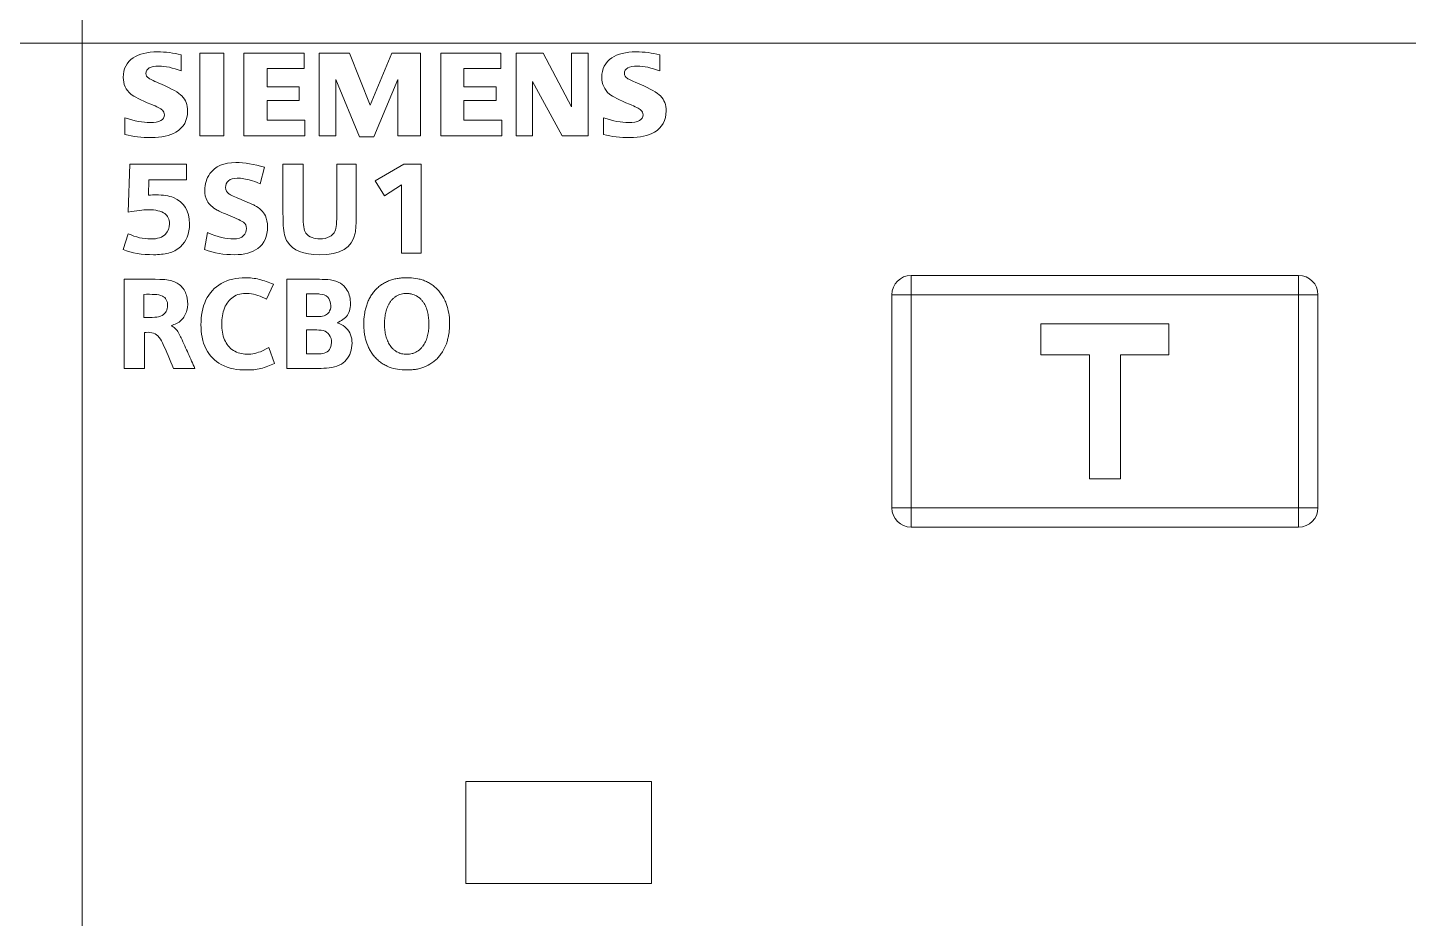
# Model space of a CAD drawing. Header units: millimetres. Extents: x 4137 to 6698, y 1400 to 3585.
# Drawn here: x 4527.56 to 4563.2, y 2820.81 to 2843.81 of the extents above; entities that cross this region are included whole.
import ezdxf

# ---------------------------------------------------------------- set-up
doc = ezdxf.new("R2010")
doc.units = ezdxf.units.MM
doc.layers.add('000-PI-Oprema', color=30, linetype='Continuous', lineweight=5)

msp = doc.modelspace()

# ---------------------------------------------------------------- linework, layer by layer
at = {"layer": '000-PI-Oprema', "color": 0, "linetype": 'ByBlock', "lineweight": 0, "ltscale": 0.25}
for p, q in [((4528.965, 2843.413), (4528.965, 2844.213)), ((4528.97, 2844.213), (4528.97, 2843.413)), ((4528.97, 2843.413), (4493.565, 2843.413)), ((4528.965, 2818.706), (4528.965, 2843.413)), ((4564.37, 2843.413), (4528.965, 2843.413)), ((4528.97, 2799.907), (4528.97, 2843.413)), ((4531.523, 2843.107), (4531.523, 2842.694)), ((4532.002, 2843.151), (4532.622, 2843.151)), ((4532.002, 2841.015), (4532.002, 2843.151)), ((4532.622, 2843.151), (4532.622, 2841.015)), ((4533.142, 2843.151), (4534.696, 2843.151)), ((4533.142, 2841.015), (4533.142, 2843.151)), ((4534.696, 2843.151), (4534.696, 2842.76)), ((4535.089, 2841.015), (4535.089, 2843.151)), ((4535.089, 2843.151), (4535.869, 2843.151)), ((4535.869, 2843.151), (4536.403, 2841.811)), ((4536.403, 2841.811), (4536.958, 2843.151)), ((4536.958, 2843.151), (4537.702, 2843.151)), ((4537.702, 2843.151), (4537.702, 2841.015)), ((4538.224, 2841.015), (4538.224, 2843.151)), ((4538.224, 2843.151), (4539.778, 2843.151)), ((4539.778, 2843.151), (4539.778, 2842.76)), ((4540.168, 2843.151), (4540.868, 2843.151)), ((4540.168, 2841.015), (4540.168, 2843.151)), ((4540.868, 2843.151), (4541.603, 2841.763)), ((4541.603, 2843.151), (4542.031, 2843.151)), ((4541.603, 2841.763), (4541.603, 2843.151)), ((4542.031, 2843.151), (4542.031, 2841.015)), ((4543.876, 2843.107), (4543.876, 2842.694)), ((4533.74, 2842.76), (4533.74, 2842.281)), ((4534.696, 2842.76), (4533.74, 2842.76)), ((4539.778, 2842.76), (4538.822, 2842.76)), ((4538.822, 2842.76), (4538.822, 2842.281)), ((4536.123, 2840.994), (4535.519, 2842.474)), ((4535.519, 2842.474), (4535.519, 2841.015)), ((4537.117, 2842.474), (4536.496, 2840.994)), ((4537.117, 2841.015), (4537.117, 2842.474)), ((4541.356, 2841.015), (4540.596, 2842.424)), ((4540.596, 2842.424), (4540.596, 2841.015)), ((4533.74, 2842.281), (4534.573, 2842.281)), ((4534.573, 2842.281), (4534.573, 2841.929)), ((4538.822, 2842.281), (4539.654, 2842.281)), ((4539.654, 2842.281), (4539.654, 2841.929)), ((4533.74, 2841.929), (4533.74, 2841.426)), ((4534.573, 2841.929), (4533.74, 2841.929)), ((4539.654, 2841.929), (4538.822, 2841.929)), ((4538.822, 2841.929), (4538.822, 2841.426)), ((4530.071, 2841.049), (4530.071, 2841.481)), ((4533.74, 2841.426), (4534.717, 2841.426)), ((4534.717, 2841.426), (4534.717, 2841.015)), ((4538.822, 2841.426), (4539.8, 2841.426)), ((4539.8, 2841.426), (4539.8, 2841.015)), ((4542.424, 2841.049), (4542.424, 2841.481)), ((4532.622, 2841.015), (4532.002, 2841.015)), ((4534.717, 2841.015), (4533.142, 2841.015)), ((4535.519, 2841.015), (4535.089, 2841.015)), ((4536.496, 2840.994), (4536.123, 2840.994)), ((4537.702, 2841.015), (4537.117, 2841.015)), ((4539.8, 2841.015), (4538.224, 2841.015)), ((4540.596, 2841.015), (4540.168, 2841.015)), ((4542.031, 2841.015), (4541.356, 2841.015)), ((4530.157, 2839.047), (4530.201, 2840.289)), ((4530.201, 2840.289), (4531.658, 2840.289)), ((4531.658, 2840.289), (4531.658, 2839.883)), ((4533.67, 2840.205), (4533.566, 2839.782)), ((4534.151, 2839.014), (4534.151, 2840.289)), ((4534.151, 2840.289), (4534.669, 2840.289)), ((4535.541, 2840.289), (4536.042, 2840.289)), ((4536.534, 2839.857), (4537.27, 2840.289)), ((4537.27, 2840.289), (4537.714, 2840.289)), ((4537.714, 2840.289), (4537.714, 2837.988)), ((4530.69, 2839.883), (4530.676, 2839.484)), ((4531.658, 2839.883), (4530.69, 2839.883)), ((4536.768, 2839.472), (4536.534, 2839.857)), ((4537.213, 2839.75), (4536.768, 2839.472)), ((4537.213, 2837.988), (4537.213, 2839.75)), ((4530.027, 2838.081), (4530.157, 2838.488)), ((4532.128, 2838.078), (4532.202, 2838.519)), ((4537.714, 2837.988), (4537.213, 2837.988)), ((4530.055, 2835.012), (4530.055, 2837.312)), ((4534.252, 2835.012), (4534.252, 2837.312)), ((4550.368, 2837.412), (4550.368, 2836.912)), ((4550.368, 2837.412), (4560.37, 2837.412)), ((4560.37, 2837.412), (4560.37, 2836.912)), ((4533.903, 2837.187), (4533.729, 2836.797)), ((4530.561, 2836.328), (4530.561, 2836.924)), ((4534.757, 2836.94), (4534.757, 2836.348)), ((4549.868, 2831.411), (4549.868, 2836.912)), ((4549.868, 2836.912), (4550.368, 2836.912)), ((4560.37, 2836.912), (4550.368, 2836.912)), ((4550.368, 2836.912), (4550.368, 2831.411)), ((4560.37, 2836.912), (4560.869, 2836.912)), ((4560.37, 2831.411), (4560.37, 2836.912)), ((4560.869, 2836.912), (4560.869, 2831.411)), ((4530.574, 2835.94), (4530.574, 2835.012)), ((4534.757, 2836.005), (4534.757, 2835.384)), ((4553.718, 2836.161), (4553.718, 2835.362)), ((4557.019, 2836.161), (4553.718, 2836.161)), ((4557.019, 2835.362), (4557.019, 2836.161)), ((4533.569, 2835.443), (4533.782, 2835.554)), ((4533.782, 2835.554), (4533.933, 2835.14)), ((4553.718, 2835.362), (4554.969, 2835.362)), ((4554.969, 2835.362), (4554.969, 2832.161)), ((4555.769, 2835.362), (4557.019, 2835.362)), ((4555.769, 2832.161), (4555.769, 2835.362)), ((4530.574, 2835.012), (4530.055, 2835.012)), ((4531.877, 2835.012), (4531.324, 2835.012)), ((4535.136, 2835.012), (4534.252, 2835.012)), ((4554.969, 2832.161), (4555.769, 2832.161)), ((4549.868, 2831.411), (4550.368, 2831.411)), ((4550.368, 2831.411), (4560.37, 2831.411)), ((4550.368, 2830.911), (4550.368, 2831.411)), ((4560.869, 2831.411), (4560.37, 2831.411)), ((4560.37, 2831.411), (4560.37, 2830.911)), ((4560.37, 2830.911), (4550.368, 2830.911)), ((4543.667, 2824.344), (4538.867, 2824.344)), ((4538.867, 2824.344), (4538.867, 2821.706)), ((4543.667, 2821.706), (4543.667, 2824.344)), ((4538.867, 2821.706), (4543.667, 2821.706))]:
    msp.add_line(p, q, dxfattribs=at)
for points, knots in [([(4530.224, 2842.097), (4530.093, 2842.207), (4530.027, 2842.351), (4530.027, 2842.528), (4530.027, 2842.748), (4530.113, 2842.916), (4530.285, 2843.031)], [2, 2, 2, 2, 3, 3, 3, 4, 4, 4, 4]), ([(4530.285, 2843.031), (4530.439, 2843.135), (4530.648, 2843.187), (4530.912, 2843.187), (4531.123, 2843.187), (4531.327, 2843.161), (4531.523, 2843.107)], [4, 4, 4, 4, 5, 5, 5, 6, 6, 6, 6]), ([(4542.577, 2842.097), (4542.447, 2842.209), (4542.381, 2842.351), (4542.381, 2842.528), (4542.381, 2842.748), (4542.467, 2842.916), (4542.639, 2843.031)], [2, 2, 2, 2, 3, 3, 3, 4, 4, 4, 4]), ([(4542.639, 2843.031), (4542.793, 2843.135), (4543.002, 2843.187), (4543.265, 2843.187), (4543.476, 2843.187), (4543.68, 2843.161), (4543.876, 2843.107)], [4, 4, 4, 4, 5, 5, 5, 6, 6, 6, 6]), ([(4531.523, 2842.694), (4531.307, 2842.776), (4531.115, 2842.818), (4530.948, 2842.818), (4530.725, 2842.818), (4530.613, 2842.754), (4530.613, 2842.626), (4530.613, 2842.576), (4530.637, 2842.535), (4530.687, 2842.503)], [0, 0, 0, 0, 1, 1, 1, 2, 2, 2, 3, 3, 3, 3]), ([(4543.876, 2842.694), (4543.662, 2842.776), (4543.471, 2842.818), (4543.302, 2842.818), (4543.078, 2842.818), (4542.966, 2842.754), (4542.966, 2842.626), (4542.966, 2842.575), (4542.99, 2842.534), (4543.038, 2842.503)], [0, 0, 0, 0, 1, 1, 1, 2, 2, 2, 3, 3, 3, 3]), ([(4531.544, 2842.048), (4531.642, 2841.95), (4531.69, 2841.821), (4531.69, 2841.66), (4531.69, 2841.414), (4531.588, 2841.231), (4531.384, 2841.111)], [5, 5, 5, 5, 6, 6, 6, 7, 7, 7, 7]), ([(4543.897, 2842.048), (4543.995, 2841.95), (4544.043, 2841.821), (4544.043, 2841.66), (4544.043, 2841.414), (4543.942, 2841.231), (4543.739, 2841.111)], [5, 5, 5, 5, 6, 6, 6, 7, 7, 7, 7]), ([(4530.071, 2841.481), (4530.319, 2841.401), (4530.534, 2841.362), (4530.718, 2841.362), (4530.967, 2841.362), (4531.091, 2841.428), (4531.091, 2841.561), (4531.091, 2841.609), (4531.073, 2841.649), (4531.037, 2841.681)], [0, 0, 0, 0, 1, 1, 1, 2, 2, 2, 3, 3, 3, 3]), ([(4542.424, 2841.481), (4542.673, 2841.401), (4542.889, 2841.362), (4543.071, 2841.362), (4543.32, 2841.362), (4543.445, 2841.428), (4543.445, 2841.561), (4543.445, 2841.609), (4543.427, 2841.649), (4543.391, 2841.681)], [0, 0, 0, 0, 1, 1, 1, 2, 2, 2, 3, 3, 3, 3]), ([(4532.264, 2840.042), (4532.402, 2840.233), (4532.625, 2840.329), (4532.937, 2840.329), (4533.161, 2840.329), (4533.406, 2840.288), (4533.67, 2840.205)], [9, 9, 9, 9, 10, 10, 10, 11, 11, 11, 11]), ([(4534.669, 2840.289), (4534.669, 2839.844), (4534.669, 2839.398), (4534.669, 2838.953), (4534.669, 2838.725), (4534.693, 2838.576), (4534.742, 2838.507)], [0, 0, 0, 0, 1, 1, 1, 2, 2, 2, 2]), ([(4535.524, 2838.672), (4535.535, 2838.745), (4535.541, 2838.839), (4535.541, 2838.953), (4535.541, 2839.398), (4535.541, 2839.844), (4535.541, 2840.289)], [4, 4, 4, 4, 5, 5, 5, 6, 6, 6, 6]), ([(4536.042, 2840.289), (4536.042, 2839.864), (4536.042, 2839.439), (4536.042, 2839.014), (4536.042, 2838.759), (4536.033, 2838.588), (4536.014, 2838.5)], [0, 0, 0, 0, 1, 1, 1, 2, 2, 2, 2]), ([(4532.192, 2839.339), (4532.151, 2839.416), (4532.131, 2839.507), (4532.131, 2839.612), (4532.131, 2839.775), (4532.176, 2839.919), (4532.264, 2840.042)], [7, 7, 7, 7, 8, 8, 8, 9, 9, 9, 9]), ([(4532.747, 2839.859), (4532.694, 2839.812), (4532.667, 2839.753), (4532.667, 2839.682), (4532.667, 2839.615), (4532.696, 2839.562), (4532.754, 2839.523)], [0, 0, 0, 0, 1, 1, 1, 2, 2, 2, 2]), ([(4533.328, 2839.865), (4533.199, 2839.904), (4533.079, 2839.924), (4532.969, 2839.924), (4532.872, 2839.924), (4532.797, 2839.902), (4532.747, 2839.859)], [0, 0, 0, 0, 1, 1, 1, 2, 2, 2, 2]), ([(4530.676, 2839.484), (4530.751, 2839.49), (4530.815, 2839.494), (4530.866, 2839.494), (4531.057, 2839.494), (4531.21, 2839.47), (4531.326, 2839.422)], [0, 0, 0, 0, 1, 1, 1, 2, 2, 2, 2]), ([(4531.099, 2839.01), (4531.009, 2839.076), (4530.865, 2839.109), (4530.669, 2839.109), (4530.536, 2839.109), (4530.366, 2839.088), (4530.157, 2839.047)], [4, 4, 4, 4, 5, 5, 5, 6, 6, 6, 6]), ([(4531.326, 2839.422), (4531.601, 2839.308), (4531.738, 2839.081), (4531.738, 2838.743), (4531.738, 2838.489), (4531.66, 2838.292), (4531.504, 2838.152)], [2, 2, 2, 2, 3, 3, 3, 4, 4, 4, 4]), ([(4531.121, 2838.482), (4531.187, 2838.553), (4531.221, 2838.642), (4531.221, 2838.747), (4531.221, 2838.862), (4531.18, 2838.949), (4531.099, 2839.01)], [2, 2, 2, 2, 3, 3, 3, 4, 4, 4, 4]), ([(4533.134, 2838.441), (4533.183, 2838.492), (4533.208, 2838.554), (4533.208, 2838.628), (4533.208, 2838.695), (4533.183, 2838.748), (4533.133, 2838.785)], [2, 2, 2, 2, 3, 3, 3, 4, 4, 4, 4]), ([(4533.696, 2838.953), (4533.733, 2838.873), (4533.751, 2838.778), (4533.751, 2838.668), (4533.751, 2838.422), (4533.667, 2838.235), (4533.5, 2838.108)], [3, 3, 3, 3, 4, 4, 4, 5, 5, 5, 5]), ([(4530.157, 2838.488), (4530.353, 2838.399), (4530.545, 2838.354), (4530.733, 2838.354), (4530.913, 2838.354), (4531.042, 2838.396), (4531.121, 2838.482)], [0, 0, 0, 0, 1, 1, 1, 2, 2, 2, 2]), ([(4532.202, 2838.519), (4532.465, 2838.409), (4532.689, 2838.354), (4532.872, 2838.354), (4532.99, 2838.354), (4533.078, 2838.383), (4533.134, 2838.441)], [0, 0, 0, 0, 1, 1, 1, 2, 2, 2, 2]), ([(4536.014, 2838.5), (4535.938, 2838.131), (4535.629, 2837.947), (4535.096, 2837.947), (4534.682, 2837.947), (4534.406, 2838.058), (4534.266, 2838.279)], [2, 2, 2, 2, 3, 3, 3, 4, 4, 4, 4]), ([(4534.904, 2838.388), (4534.965, 2838.365), (4535.029, 2838.354), (4535.097, 2838.354), (4535.195, 2838.354), (4535.282, 2838.375), (4535.359, 2838.415)], [1, 1, 1, 1, 2, 2, 2, 3, 3, 3, 3]), ([(4537.956, 2837.199), (4537.972, 2837.189), (4537.988, 2837.178), (4538.004, 2837.167), (4538.019, 2837.156), (4538.034, 2837.144), (4538.049, 2837.132)], [15, 15, 15, 15, 16, 16, 16, 17, 17, 17, 17]), ([(4537.917, 2836.097), (4537.918, 2836.12), (4537.918, 2836.143), (4537.918, 2836.166), (4537.918, 2836.188), (4537.917, 2836.211), (4537.916, 2836.234)], [54, 54, 54, 54, 55, 55, 55, 56, 56, 56, 56]), ([(4536.895, 2835.635), (4536.907, 2835.615), (4536.92, 2835.597), (4536.934, 2835.579), (4536.948, 2835.561), (4536.962, 2835.544), (4536.978, 2835.528)], [30, 30, 30, 30, 31, 31, 31, 32, 32, 32, 32]), ([(4536.556, 2835.269), (4536.53, 2835.297), (4536.504, 2835.326), (4536.481, 2835.356), (4536.457, 2835.387), (4536.435, 2835.418), (4536.415, 2835.451)], [50, 50, 50, 50, 51, 51, 51, 52, 52, 52, 52]), ([(4537.146, 2835.413), (4537.157, 2835.409), (4537.168, 2835.405), (4537.179, 2835.401), (4537.19, 2835.398), (4537.201, 2835.395), (4537.212, 2835.392)], [34, 34, 34, 34, 35, 35, 35, 36, 36, 36, 36]), ([(4537.313, 2835.377), (4537.325, 2835.377), (4537.336, 2835.377), (4537.347, 2835.377), (4537.37, 2835.377), (4537.393, 2835.378), (4537.416, 2835.381)], [38, 38, 38, 38, 39, 39, 39, 40, 40, 40, 40])]:
    msp.add_open_spline(points, degree=3, knots=knots, dxfattribs=at)
for points in [[(4530.687, 2842.503), (4530.727, 2842.476), (4530.836, 2842.425), (4531.013, 2842.349)], [(4531.013, 2842.349), (4531.282, 2842.234), (4531.458, 2842.133), (4531.544, 2842.048)], [(4543.038, 2842.503), (4543.079, 2842.476), (4543.189, 2842.425), (4543.367, 2842.349)], [(4543.367, 2842.349), (4543.635, 2842.234), (4543.812, 2842.133), (4543.897, 2842.048)], [(4530.743, 2841.833), (4530.477, 2841.942), (4530.304, 2842.03), (4530.224, 2842.097)], [(4543.098, 2841.833), (4542.83, 2841.945), (4542.655, 2842.031), (4542.577, 2842.097)], [(4531.037, 2841.681), (4530.996, 2841.72), (4530.898, 2841.77), (4530.743, 2841.833)], [(4543.391, 2841.681), (4543.348, 2841.72), (4543.251, 2841.77), (4543.098, 2841.833)], [(4530.752, 2840.972), (4530.507, 2840.972), (4530.28, 2840.997), (4530.071, 2841.049)], [(4531.384, 2841.111), (4531.226, 2841.019), (4531.016, 2840.972), (4530.752, 2840.972)], [(4543.106, 2840.972), (4542.861, 2840.972), (4542.634, 2840.997), (4542.424, 2841.049)], [(4543.739, 2841.111), (4543.58, 2841.018), (4543.369, 2840.972), (4543.106, 2840.972)], [(4533.566, 2839.782), (4533.453, 2839.825), (4533.373, 2839.852), (4533.328, 2839.865)], [(4532.754, 2839.523), (4532.799, 2839.491), (4532.9, 2839.443), (4533.058, 2839.378)], [(4532.451, 2839.101), (4532.328, 2839.168), (4532.241, 2839.248), (4532.192, 2839.339)], [(4532.784, 2838.953), (4532.616, 2839.022), (4532.505, 2839.071), (4532.451, 2839.101)], [(4533.058, 2839.378), (4533.25, 2839.299), (4533.37, 2839.246), (4533.417, 2839.221)], [(4533.417, 2839.221), (4533.556, 2839.148), (4533.648, 2839.057), (4533.696, 2838.953)], [(4533.133, 2838.785), (4533.083, 2838.823), (4532.967, 2838.878), (4532.784, 2838.953)], [(4534.157, 2838.701), (4534.154, 2838.783), (4534.151, 2838.887), (4534.151, 2839.014)], [(4534.266, 2838.279), (4534.202, 2838.379), (4534.166, 2838.519), (4534.157, 2838.701)], [(4534.742, 2838.507), (4534.777, 2838.454), (4534.831, 2838.415), (4534.904, 2838.388)], [(4535.359, 2838.415), (4535.451, 2838.464), (4535.506, 2838.55), (4535.524, 2838.672)], [(4530.812, 2837.947), (4530.512, 2837.947), (4530.25, 2837.992), (4530.027, 2838.081)], [(4531.504, 2838.152), (4531.413, 2838.07), (4531.31, 2838.016), (4531.198, 2837.99)], [(4532.899, 2837.947), (4532.627, 2837.947), (4532.37, 2837.991), (4532.128, 2838.078)], [(4533.5, 2838.108), (4533.357, 2838), (4533.156, 2837.947), (4532.899, 2837.947)], [(4531.198, 2837.99), (4531.082, 2837.962), (4530.953, 2837.947), (4530.812, 2837.947)], [(4530.055, 2837.312), (4530.359, 2837.316), (4530.662, 2837.32), (4530.97, 2837.31)], [(4530.97, 2837.31), (4531.09, 2837.307), (4531.21, 2837.301), (4531.32, 2837.26)], [(4532.552, 2837.202), (4532.738, 2837.311), (4532.959, 2837.353), (4533.176, 2837.353)], [(4533.176, 2837.353), (4533.298, 2837.352), (4533.419, 2837.339), (4533.536, 2837.311)], [(4533.536, 2837.311), (4533.661, 2837.281), (4533.782, 2837.234), (4533.903, 2837.187)], [(4534.252, 2837.312), (4534.526, 2837.312), (4534.801, 2837.314), (4535.092, 2837.312)], [(4535.092, 2837.312), (4535.284, 2837.311), (4535.484, 2837.309), (4535.638, 2837.209)], [(4536.955, 2837.298), (4536.992, 2837.31), (4537.029, 2837.319), (4537.066, 2837.327)], [(4537.066, 2837.327), (4537.085, 2837.331), (4537.104, 2837.334), (4537.123, 2837.337)], [(4537.123, 2837.337), (4537.142, 2837.34), (4537.161, 2837.342), (4537.181, 2837.345)], [(4537.181, 2837.345), (4537.219, 2837.349), (4537.257, 2837.351), (4537.295, 2837.352)], [(4537.295, 2837.352), (4537.333, 2837.353), (4537.371, 2837.353), (4537.409, 2837.351)], [(4537.409, 2837.351), (4537.485, 2837.349), (4537.561, 2837.341), (4537.636, 2837.325)], [(4537.636, 2837.325), (4537.655, 2837.321), (4537.674, 2837.317), (4537.693, 2837.312)], [(4537.693, 2837.312), (4537.711, 2837.307), (4537.73, 2837.302), (4537.748, 2837.296)], [(4550.368, 2837.412), (4550.092, 2837.412), (4549.868, 2837.188), (4549.868, 2836.912)], [(4560.37, 2837.412), (4560.646, 2837.412), (4560.869, 2837.188), (4560.869, 2836.912)], [(4531.32, 2837.26), (4531.408, 2837.227), (4531.491, 2837.173), (4531.552, 2837.101)], [(4531.552, 2837.101), (4531.617, 2837.023), (4531.659, 2836.927), (4531.679, 2836.827)], [(4532.163, 2836.783), (4532.249, 2836.954), (4532.386, 2837.105), (4532.552, 2837.202)], [(4533.28, 2836.943), (4533.15, 2836.955), (4533.013, 2836.94), (4532.901, 2836.878)], [(4535.638, 2837.209), (4535.696, 2837.172), (4535.747, 2837.121), (4535.786, 2837.063)], [(4535.786, 2837.063), (4535.854, 2836.965), (4535.887, 2836.847), (4535.893, 2836.724)], [(4536.421, 2836.884), (4536.441, 2836.917), (4536.463, 2836.948), (4536.487, 2836.979)], [(4536.487, 2836.979), (4536.499, 2836.994), (4536.511, 2837.009), (4536.524, 2837.023)], [(4536.524, 2837.023), (4536.536, 2837.038), (4536.55, 2837.052), (4536.564, 2837.065)], [(4536.564, 2837.065), (4536.592, 2837.092), (4536.62, 2837.117), (4536.651, 2837.141)], [(4536.651, 2837.141), (4536.681, 2837.164), (4536.713, 2837.185), (4536.746, 2837.205)], [(4536.746, 2837.205), (4536.762, 2837.214), (4536.779, 2837.224), (4536.795, 2837.233)], [(4536.795, 2837.233), (4536.813, 2837.242), (4536.83, 2837.25), (4536.848, 2837.258)], [(4536.848, 2837.258), (4536.883, 2837.274), (4536.919, 2837.287), (4536.955, 2837.298)], [(4537.748, 2837.296), (4537.784, 2837.285), (4537.82, 2837.27), (4537.854, 2837.254)], [(4537.854, 2837.254), (4537.889, 2837.238), (4537.923, 2837.22), (4537.956, 2837.199)], [(4538.049, 2837.132), (4538.079, 2837.108), (4538.107, 2837.082), (4538.134, 2837.054)], [(4538.134, 2837.054), (4538.147, 2837.041), (4538.16, 2837.027), (4538.173, 2837.012)], [(4538.173, 2837.012), (4538.186, 2836.998), (4538.198, 2836.982), (4538.209, 2836.967)], [(4538.209, 2836.967), (4538.257, 2836.906), (4538.296, 2836.84), (4538.329, 2836.771)], [(4530.561, 2836.924), (4530.655, 2836.925), (4530.749, 2836.926), (4530.845, 2836.92)], [(4530.845, 2836.92), (4530.913, 2836.916), (4530.981, 2836.909), (4531.041, 2836.877)], [(4531.041, 2836.877), (4531.081, 2836.857), (4531.117, 2836.825), (4531.139, 2836.786)], [(4531.139, 2836.786), (4531.165, 2836.742), (4531.173, 2836.689), (4531.173, 2836.636)], [(4531.173, 2836.636), (4531.172, 2836.582), (4531.164, 2836.529), (4531.139, 2836.483)], [(4531.679, 2836.827), (4531.7, 2836.721), (4531.696, 2836.612), (4531.667, 2836.506)], [(4532.034, 2836.138), (4532.034, 2836.362), (4532.065, 2836.586), (4532.163, 2836.783)], [(4532.662, 2836.615), (4532.6, 2836.49), (4532.577, 2836.352), (4532.571, 2836.214)], [(4532.901, 2836.878), (4532.798, 2836.82), (4532.715, 2836.723), (4532.662, 2836.615)], [(4533.501, 2836.897), (4533.43, 2836.921), (4533.356, 2836.937), (4533.28, 2836.943)], [(4533.729, 2836.797), (4533.654, 2836.834), (4533.579, 2836.871), (4533.501, 2836.897)], [(4534.988, 2836.938), (4534.912, 2836.939), (4534.834, 2836.94), (4534.757, 2836.94)], [(4535.105, 2836.932), (4535.066, 2836.937), (4535.027, 2836.938), (4534.988, 2836.938)], [(4535.305, 2836.852), (4535.255, 2836.901), (4535.178, 2836.924), (4535.105, 2836.932)], [(4535.379, 2836.689), (4535.369, 2836.751), (4535.346, 2836.81), (4535.305, 2836.852)], [(4535.356, 2836.494), (4535.386, 2836.553), (4535.39, 2836.622), (4535.379, 2836.689)], [(4535.893, 2836.724), (4535.899, 2836.603), (4535.879, 2836.476), (4535.814, 2836.385)], [(4536.288, 2836.566), (4536.298, 2836.603), (4536.309, 2836.64), (4536.322, 2836.676)], [(4536.322, 2836.676), (4536.335, 2836.712), (4536.35, 2836.747), (4536.366, 2836.782)], [(4536.366, 2836.782), (4536.374, 2836.8), (4536.383, 2836.817), (4536.392, 2836.834)], [(4536.392, 2836.834), (4536.401, 2836.851), (4536.411, 2836.868), (4536.421, 2836.884)], [(4536.86, 2836.622), (4536.84, 2836.58), (4536.825, 2836.538), (4536.813, 2836.494)], [(4536.874, 2836.653), (4536.869, 2836.642), (4536.864, 2836.632), (4536.86, 2836.622)], [(4536.891, 2836.682), (4536.885, 2836.673), (4536.88, 2836.663), (4536.874, 2836.653)], [(4536.928, 2836.74), (4536.915, 2836.721), (4536.902, 2836.702), (4536.891, 2836.682)], [(4536.972, 2836.792), (4536.956, 2836.775), (4536.942, 2836.757), (4536.928, 2836.74)], [(4536.996, 2836.816), (4536.987, 2836.808), (4536.979, 2836.8), (4536.972, 2836.792)], [(4537.021, 2836.839), (4537.013, 2836.832), (4537.004, 2836.824), (4536.996, 2836.816)], [(4537.077, 2836.879), (4537.057, 2836.867), (4537.039, 2836.854), (4537.021, 2836.839)], [(4537.107, 2836.895), (4537.096, 2836.89), (4537.086, 2836.885), (4537.077, 2836.879)], [(4537.138, 2836.909), (4537.128, 2836.905), (4537.117, 2836.9), (4537.107, 2836.895)], [(4537.203, 2836.93), (4537.181, 2836.925), (4537.159, 2836.918), (4537.138, 2836.909)], [(4537.27, 2836.942), (4537.247, 2836.94), (4537.225, 2836.936), (4537.203, 2836.93)], [(4537.338, 2836.946), (4537.316, 2836.946), (4537.293, 2836.945), (4537.27, 2836.942)], [(4537.407, 2836.943), (4537.384, 2836.946), (4537.361, 2836.947), (4537.338, 2836.946)], [(4537.44, 2836.938), (4537.429, 2836.94), (4537.418, 2836.942), (4537.407, 2836.943)], [(4537.474, 2836.931), (4537.463, 2836.934), (4537.451, 2836.937), (4537.44, 2836.938)], [(4537.539, 2836.911), (4537.518, 2836.919), (4537.497, 2836.926), (4537.474, 2836.931)], [(4537.601, 2836.882), (4537.581, 2836.893), (4537.56, 2836.903), (4537.539, 2836.911)], [(4537.657, 2836.843), (4537.64, 2836.857), (4537.62, 2836.87), (4537.601, 2836.882)], [(4537.709, 2836.798), (4537.693, 2836.814), (4537.676, 2836.829), (4537.657, 2836.843)], [(4537.754, 2836.747), (4537.74, 2836.765), (4537.725, 2836.782), (4537.709, 2836.798)], [(4537.794, 2836.69), (4537.781, 2836.71), (4537.768, 2836.729), (4537.754, 2836.747)], [(4537.826, 2836.63), (4537.817, 2836.651), (4537.806, 2836.671), (4537.794, 2836.69)], [(4537.874, 2836.503), (4537.862, 2836.547), (4537.846, 2836.589), (4537.826, 2836.63)], [(4538.329, 2836.771), (4538.337, 2836.753), (4538.344, 2836.735), (4538.352, 2836.718)], [(4538.352, 2836.718), (4538.359, 2836.7), (4538.366, 2836.682), (4538.372, 2836.664)], [(4538.372, 2836.664), (4538.385, 2836.627), (4538.396, 2836.591), (4538.406, 2836.554)], [(4530.841, 2836.332), (4530.747, 2836.324), (4530.654, 2836.326), (4530.561, 2836.328)], [(4531.034, 2836.381), (4530.976, 2836.348), (4530.908, 2836.338), (4530.841, 2836.332)], [(4531.139, 2836.483), (4531.115, 2836.441), (4531.077, 2836.405), (4531.034, 2836.381)], [(4531.525, 2836.254), (4531.454, 2836.188), (4531.358, 2836.151), (4531.262, 2836.114)], [(4531.667, 2836.506), (4531.641, 2836.411), (4531.595, 2836.319), (4531.525, 2836.254)], [(4534.757, 2836.348), (4534.842, 2836.348), (4534.927, 2836.349), (4535.012, 2836.35)], [(4535.012, 2836.35), (4535.054, 2836.35), (4535.095, 2836.35), (4535.137, 2836.356)], [(4535.137, 2836.356), (4535.186, 2836.362), (4535.236, 2836.374), (4535.276, 2836.402)], [(4535.276, 2836.402), (4535.31, 2836.424), (4535.338, 2836.457), (4535.356, 2836.494)], [(4535.814, 2836.385), (4535.752, 2836.298), (4535.65, 2836.243), (4535.548, 2836.188)], [(4536.237, 2836.225), (4536.24, 2836.301), (4536.248, 2836.377), (4536.263, 2836.454)], [(4536.263, 2836.454), (4536.266, 2836.472), (4536.27, 2836.492), (4536.274, 2836.51)], [(4536.274, 2836.51), (4536.279, 2836.529), (4536.283, 2836.548), (4536.288, 2836.566)], [(4536.777, 2836.293), (4536.775, 2836.271), (4536.773, 2836.248), (4536.773, 2836.226)], [(4536.785, 2836.361), (4536.782, 2836.339), (4536.779, 2836.316), (4536.777, 2836.293)], [(4536.813, 2836.494), (4536.801, 2836.451), (4536.791, 2836.406), (4536.785, 2836.361)], [(4537.891, 2836.436), (4537.886, 2836.458), (4537.881, 2836.48), (4537.874, 2836.503)], [(4537.903, 2836.369), (4537.9, 2836.392), (4537.896, 2836.414), (4537.891, 2836.436)], [(4537.916, 2836.234), (4537.914, 2836.279), (4537.91, 2836.324), (4537.903, 2836.369)], [(4538.406, 2836.554), (4538.425, 2836.48), (4538.438, 2836.405), (4538.446, 2836.329)], [(4538.446, 2836.329), (4538.448, 2836.31), (4538.449, 2836.29), (4538.45, 2836.271)], [(4538.45, 2836.271), (4538.452, 2836.252), (4538.453, 2836.233), (4538.453, 2836.214)], [(4530.763, 2835.933), (4530.701, 2835.947), (4530.637, 2835.944), (4530.574, 2835.94)], [(4530.921, 2835.852), (4530.878, 2835.892), (4530.821, 2835.92), (4530.763, 2835.933)], [(4531.262, 2836.114), (4531.3, 2836.093), (4531.338, 2836.072), (4531.37, 2836.044)], [(4531.37, 2836.044), (4531.405, 2836.012), (4531.431, 2835.972), (4531.455, 2835.93)], [(4531.455, 2835.93), (4531.48, 2835.887), (4531.501, 2835.842), (4531.522, 2835.797)], [(4532.165, 2835.512), (4532.066, 2835.702), (4532.035, 2835.92), (4532.034, 2836.138)], [(4532.571, 2836.214), (4532.565, 2836.069), (4532.577, 2835.924), (4532.628, 2835.789)], [(4535.025, 2836.005), (4534.934, 2836.007), (4534.845, 2836.006), (4534.757, 2836.005)], [(4535.236, 2835.969), (4535.171, 2835.999), (4535.097, 2836.003), (4535.025, 2836.005)], [(4535.372, 2835.839), (4535.343, 2835.895), (4535.293, 2835.942), (4535.236, 2835.969)], [(4535.548, 2836.188), (4535.618, 2836.161), (4535.688, 2836.133), (4535.747, 2836.088)], [(4535.747, 2836.088), (4535.8, 2836.047), (4535.843, 2835.993), (4535.874, 2835.933)], [(4535.874, 2835.933), (4535.907, 2835.867), (4535.926, 2835.795), (4535.932, 2835.722)], [(4536.243, 2835.996), (4536.236, 2836.073), (4536.234, 2836.149), (4536.237, 2836.225)], [(4536.25, 2835.939), (4536.247, 2835.958), (4536.245, 2835.977), (4536.243, 2835.996)], [(4536.259, 2835.882), (4536.255, 2835.901), (4536.253, 2835.92), (4536.25, 2835.939)], [(4536.283, 2835.769), (4536.273, 2835.806), (4536.265, 2835.844), (4536.259, 2835.882)], [(4536.773, 2836.226), (4536.771, 2836.18), (4536.771, 2836.135), (4536.774, 2836.091)], [(4536.774, 2836.091), (4536.776, 2836.046), (4536.78, 2836.001), (4536.787, 2835.956)], [(4536.787, 2835.956), (4536.79, 2835.934), (4536.794, 2835.911), (4536.799, 2835.889)], [(4536.799, 2835.889), (4536.803, 2835.867), (4536.809, 2835.845), (4536.815, 2835.822)], [(4537.877, 2835.829), (4537.889, 2835.873), (4537.899, 2835.917), (4537.905, 2835.962)], [(4537.905, 2835.962), (4537.912, 2836.006), (4537.915, 2836.052), (4537.917, 2836.097)], [(4538.453, 2836.098), (4538.449, 2836.022), (4538.442, 2835.946), (4538.428, 2835.871)], [(4538.453, 2836.214), (4538.454, 2836.175), (4538.454, 2836.137), (4538.453, 2836.098)], [(4531.039, 2835.671), (4531.007, 2835.737), (4530.974, 2835.803), (4530.921, 2835.852)], [(4531.324, 2835.012), (4531.234, 2835.231), (4531.144, 2835.45), (4531.039, 2835.671)], [(4531.522, 2835.797), (4531.553, 2835.73), (4531.584, 2835.664), (4531.614, 2835.597)], [(4531.614, 2835.597), (4531.645, 2835.529), (4531.675, 2835.461), (4531.706, 2835.394)], [(4532.628, 2835.789), (4532.671, 2835.678), (4532.74, 2835.573), (4532.834, 2835.501)], [(4535.325, 2835.466), (4535.366, 2835.506), (4535.388, 2835.563), (4535.399, 2835.621)], [(4535.399, 2835.621), (4535.413, 2835.696), (4535.406, 2835.774), (4535.372, 2835.839)], [(4535.932, 2835.722), (4535.938, 2835.642), (4535.93, 2835.562), (4535.91, 2835.483)], [(4536.361, 2835.553), (4536.328, 2835.623), (4536.302, 2835.695), (4536.283, 2835.769)], [(4536.387, 2835.501), (4536.378, 2835.518), (4536.369, 2835.536), (4536.361, 2835.553)], [(4536.815, 2835.822), (4536.828, 2835.779), (4536.843, 2835.736), (4536.863, 2835.695)], [(4536.863, 2835.695), (4536.873, 2835.674), (4536.884, 2835.654), (4536.895, 2835.635)], [(4536.978, 2835.528), (4536.994, 2835.512), (4537.011, 2835.497), (4537.029, 2835.482)], [(4537.666, 2835.484), (4537.683, 2835.499), (4537.7, 2835.514), (4537.716, 2835.531)], [(4537.716, 2835.531), (4537.724, 2835.539), (4537.731, 2835.548), (4537.738, 2835.557)], [(4537.738, 2835.557), (4537.746, 2835.565), (4537.753, 2835.574), (4537.76, 2835.583)], [(4537.76, 2835.583), (4537.787, 2835.62), (4537.81, 2835.659), (4537.83, 2835.701)], [(4537.83, 2835.701), (4537.839, 2835.721), (4537.848, 2835.742), (4537.856, 2835.764)], [(4537.856, 2835.764), (4537.86, 2835.774), (4537.863, 2835.785), (4537.867, 2835.796)], [(4537.867, 2835.796), (4537.87, 2835.807), (4537.874, 2835.818), (4537.877, 2835.829)], [(4538.368, 2835.648), (4538.342, 2835.577), (4538.309, 2835.507), (4538.269, 2835.441)], [(4538.402, 2835.758), (4538.393, 2835.721), (4538.381, 2835.684), (4538.368, 2835.648)], [(4538.428, 2835.871), (4538.421, 2835.833), (4538.413, 2835.796), (4538.402, 2835.758)], [(4531.706, 2835.394), (4531.763, 2835.266), (4531.82, 2835.139), (4531.877, 2835.012)], [(4532.554, 2835.111), (4532.39, 2835.202), (4532.251, 2835.346), (4532.165, 2835.512)], [(4532.834, 2835.501), (4532.929, 2835.429), (4533.05, 2835.39), (4533.17, 2835.379)], [(4533.17, 2835.379), (4533.238, 2835.373), (4533.307, 2835.375), (4533.373, 2835.387)], [(4533.373, 2835.387), (4533.44, 2835.399), (4533.504, 2835.421), (4533.569, 2835.443)], [(4534.757, 2835.384), (4534.849, 2835.385), (4534.941, 2835.386), (4535.033, 2835.386)], [(4535.033, 2835.386), (4535.079, 2835.386), (4535.125, 2835.386), (4535.171, 2835.394)], [(4535.171, 2835.394), (4535.228, 2835.404), (4535.285, 2835.427), (4535.325, 2835.466)], [(4535.819, 2835.275), (4535.777, 2835.215), (4535.723, 2835.162), (4535.661, 2835.124)], [(4535.91, 2835.483), (4535.891, 2835.409), (4535.863, 2835.338), (4535.819, 2835.275)], [(4536.415, 2835.451), (4536.405, 2835.468), (4536.396, 2835.484), (4536.387, 2835.501)], [(4536.598, 2835.229), (4536.584, 2835.242), (4536.57, 2835.255), (4536.556, 2835.269)], [(4536.643, 2835.192), (4536.627, 2835.204), (4536.613, 2835.216), (4536.598, 2835.229)], [(4536.736, 2835.125), (4536.703, 2835.145), (4536.672, 2835.168), (4536.643, 2835.192)], [(4537.029, 2835.482), (4537.065, 2835.454), (4537.104, 2835.43), (4537.146, 2835.413)], [(4537.212, 2835.392), (4537.234, 2835.387), (4537.256, 2835.383), (4537.279, 2835.38)], [(4537.279, 2835.38), (4537.29, 2835.379), (4537.302, 2835.378), (4537.313, 2835.377)], [(4537.416, 2835.381), (4537.438, 2835.384), (4537.461, 2835.388), (4537.483, 2835.393)], [(4537.483, 2835.393), (4537.494, 2835.396), (4537.505, 2835.399), (4537.516, 2835.403)], [(4537.516, 2835.403), (4537.527, 2835.406), (4537.538, 2835.41), (4537.548, 2835.415)], [(4537.548, 2835.415), (4537.569, 2835.423), (4537.59, 2835.433), (4537.609, 2835.445)], [(4537.609, 2835.445), (4537.629, 2835.457), (4537.648, 2835.47), (4537.666, 2835.484)], [(4538.041, 2835.186), (4538.025, 2835.174), (4538.01, 2835.163), (4537.994, 2835.152)], [(4538.127, 2835.262), (4538.1, 2835.235), (4538.071, 2835.21), (4538.041, 2835.186)], [(4538.202, 2835.347), (4538.179, 2835.317), (4538.154, 2835.288), (4538.127, 2835.262)], [(4538.237, 2835.393), (4538.226, 2835.377), (4538.215, 2835.362), (4538.202, 2835.347)], [(4538.269, 2835.441), (4538.258, 2835.425), (4538.248, 2835.409), (4538.237, 2835.393)], [(4533.21, 2834.971), (4532.982, 2834.972), (4532.75, 2835.003), (4532.554, 2835.111)], [(4533.578, 2835.007), (4533.459, 2834.978), (4533.335, 2834.97), (4533.21, 2834.971)], [(4533.933, 2835.14), (4533.817, 2835.088), (4533.7, 2835.037), (4533.578, 2835.007)], [(4535.661, 2835.124), (4535.51, 2835.03), (4535.323, 2835.021), (4535.135, 2835.012)], [(4536.837, 2835.07), (4536.802, 2835.086), (4536.768, 2835.105), (4536.736, 2835.125)], [(4537.055, 2834.999), (4536.981, 2835.014), (4536.908, 2835.037), (4536.837, 2835.07)], [(4537.282, 2834.972), (4537.205, 2834.975), (4537.129, 2834.983), (4537.055, 2834.999)], [(4537.398, 2834.971), (4537.359, 2834.97), (4537.321, 2834.97), (4537.282, 2834.972)], [(4537.512, 2834.979), (4537.474, 2834.975), (4537.436, 2834.972), (4537.398, 2834.971)], [(4537.625, 2834.996), (4537.587, 2834.989), (4537.55, 2834.983), (4537.512, 2834.979)], [(4537.681, 2835.009), (4537.662, 2835.005), (4537.644, 2835), (4537.625, 2834.996)], [(4537.737, 2835.025), (4537.719, 2835.02), (4537.7, 2835.014), (4537.681, 2835.009)], [(4537.945, 2835.12), (4537.88, 2835.081), (4537.81, 2835.049), (4537.737, 2835.025)], [(4537.994, 2835.152), (4537.978, 2835.141), (4537.962, 2835.131), (4537.945, 2835.12)], [(4549.868, 2831.411), (4549.868, 2831.135), (4550.092, 2830.911), (4550.368, 2830.911)], [(4560.37, 2830.911), (4560.646, 2830.911), (4560.869, 2831.135), (4560.869, 2831.411)]]:
    msp.add_open_spline(points, degree=3, dxfattribs=at)

doc.saveas('drawing.dxf')
